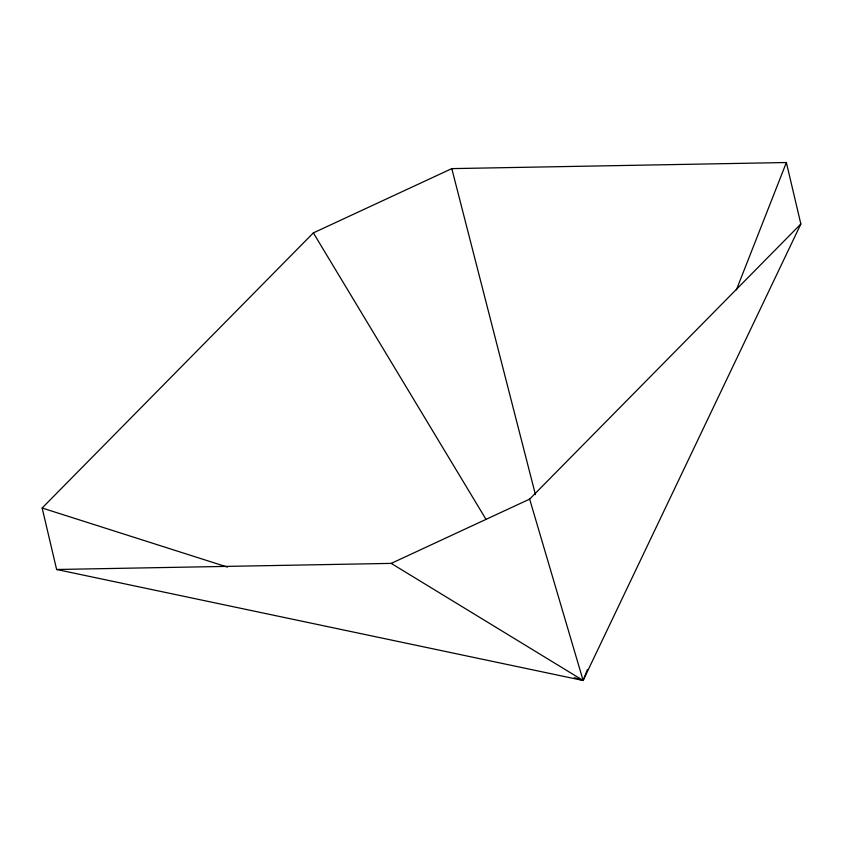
<?xml version="1.0" encoding="UTF-8"?>
<svg xmlns="http://www.w3.org/2000/svg" width="843" height="843" viewBox="0 0 843 843"><rect width="100%" height="100%" fill="white"/><g stroke="black" fill="none" stroke-linecap="round" stroke-linejoin="round"><path stroke-width="1.26" d="M587.445 669.468L583.124 680.48L56.629 569.489L42.15 508.013L313.354 232.889L451.795 168.621L786.371 162.52L800.85 223.996L583.124 680.48L574.357 677.688M736.392 289.866L786.371 162.52M56.629 569.489L391.205 563.387L529.646 499.119L800.85 223.996M42.15 508.013L227.484 567.097M391.205 563.387L583.124 680.48L529.646 499.119M313.354 232.889L485.947 519.256M451.795 168.621L535.431 494.588"/></g></svg>
